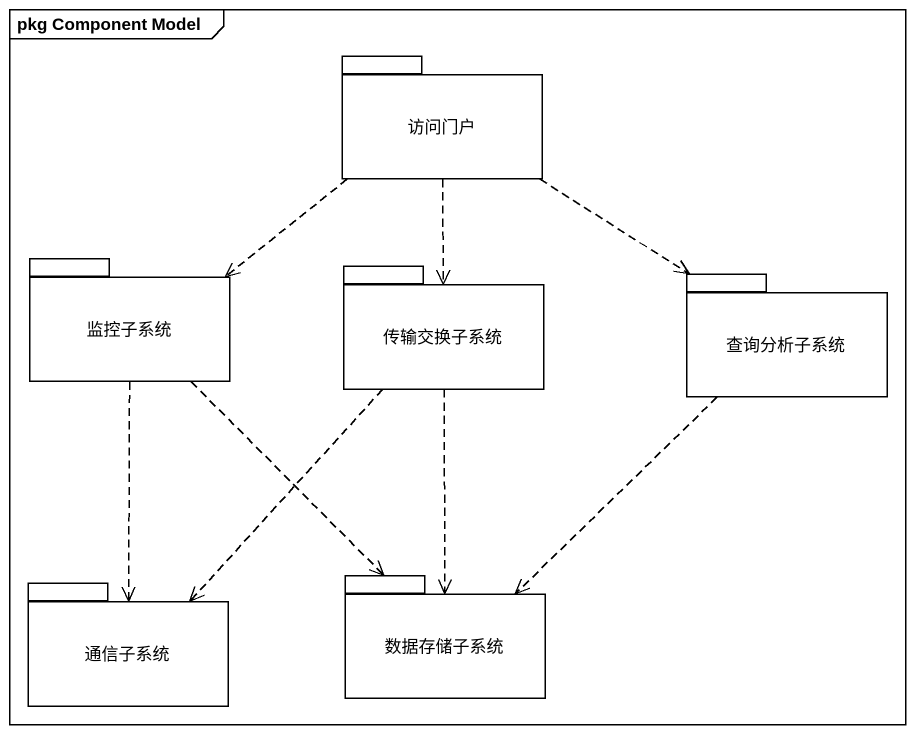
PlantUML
@startuml
mainframe pkg Component Model
package 访问门户 {
}
package 监控子系统 {
}
package 传输交换子系统 {
}
package 查询分析子系统 {
}
package 通信子系统 {
}
package 数据存储子系统 {
}
访问门户 ..> 监控子系统
访问门户 ..> 传输交换子系统
访问门户 ..> 查询分析子系统
监控子系统 ..> 通信子系统
监控子系统 ..> 数据存储子系统
传输交换子系统 ..> 通信子系统
传输交换子系统 ..> 数据存储子系统
查询分析子系统 ..> 数据存储子系统
@enduml
